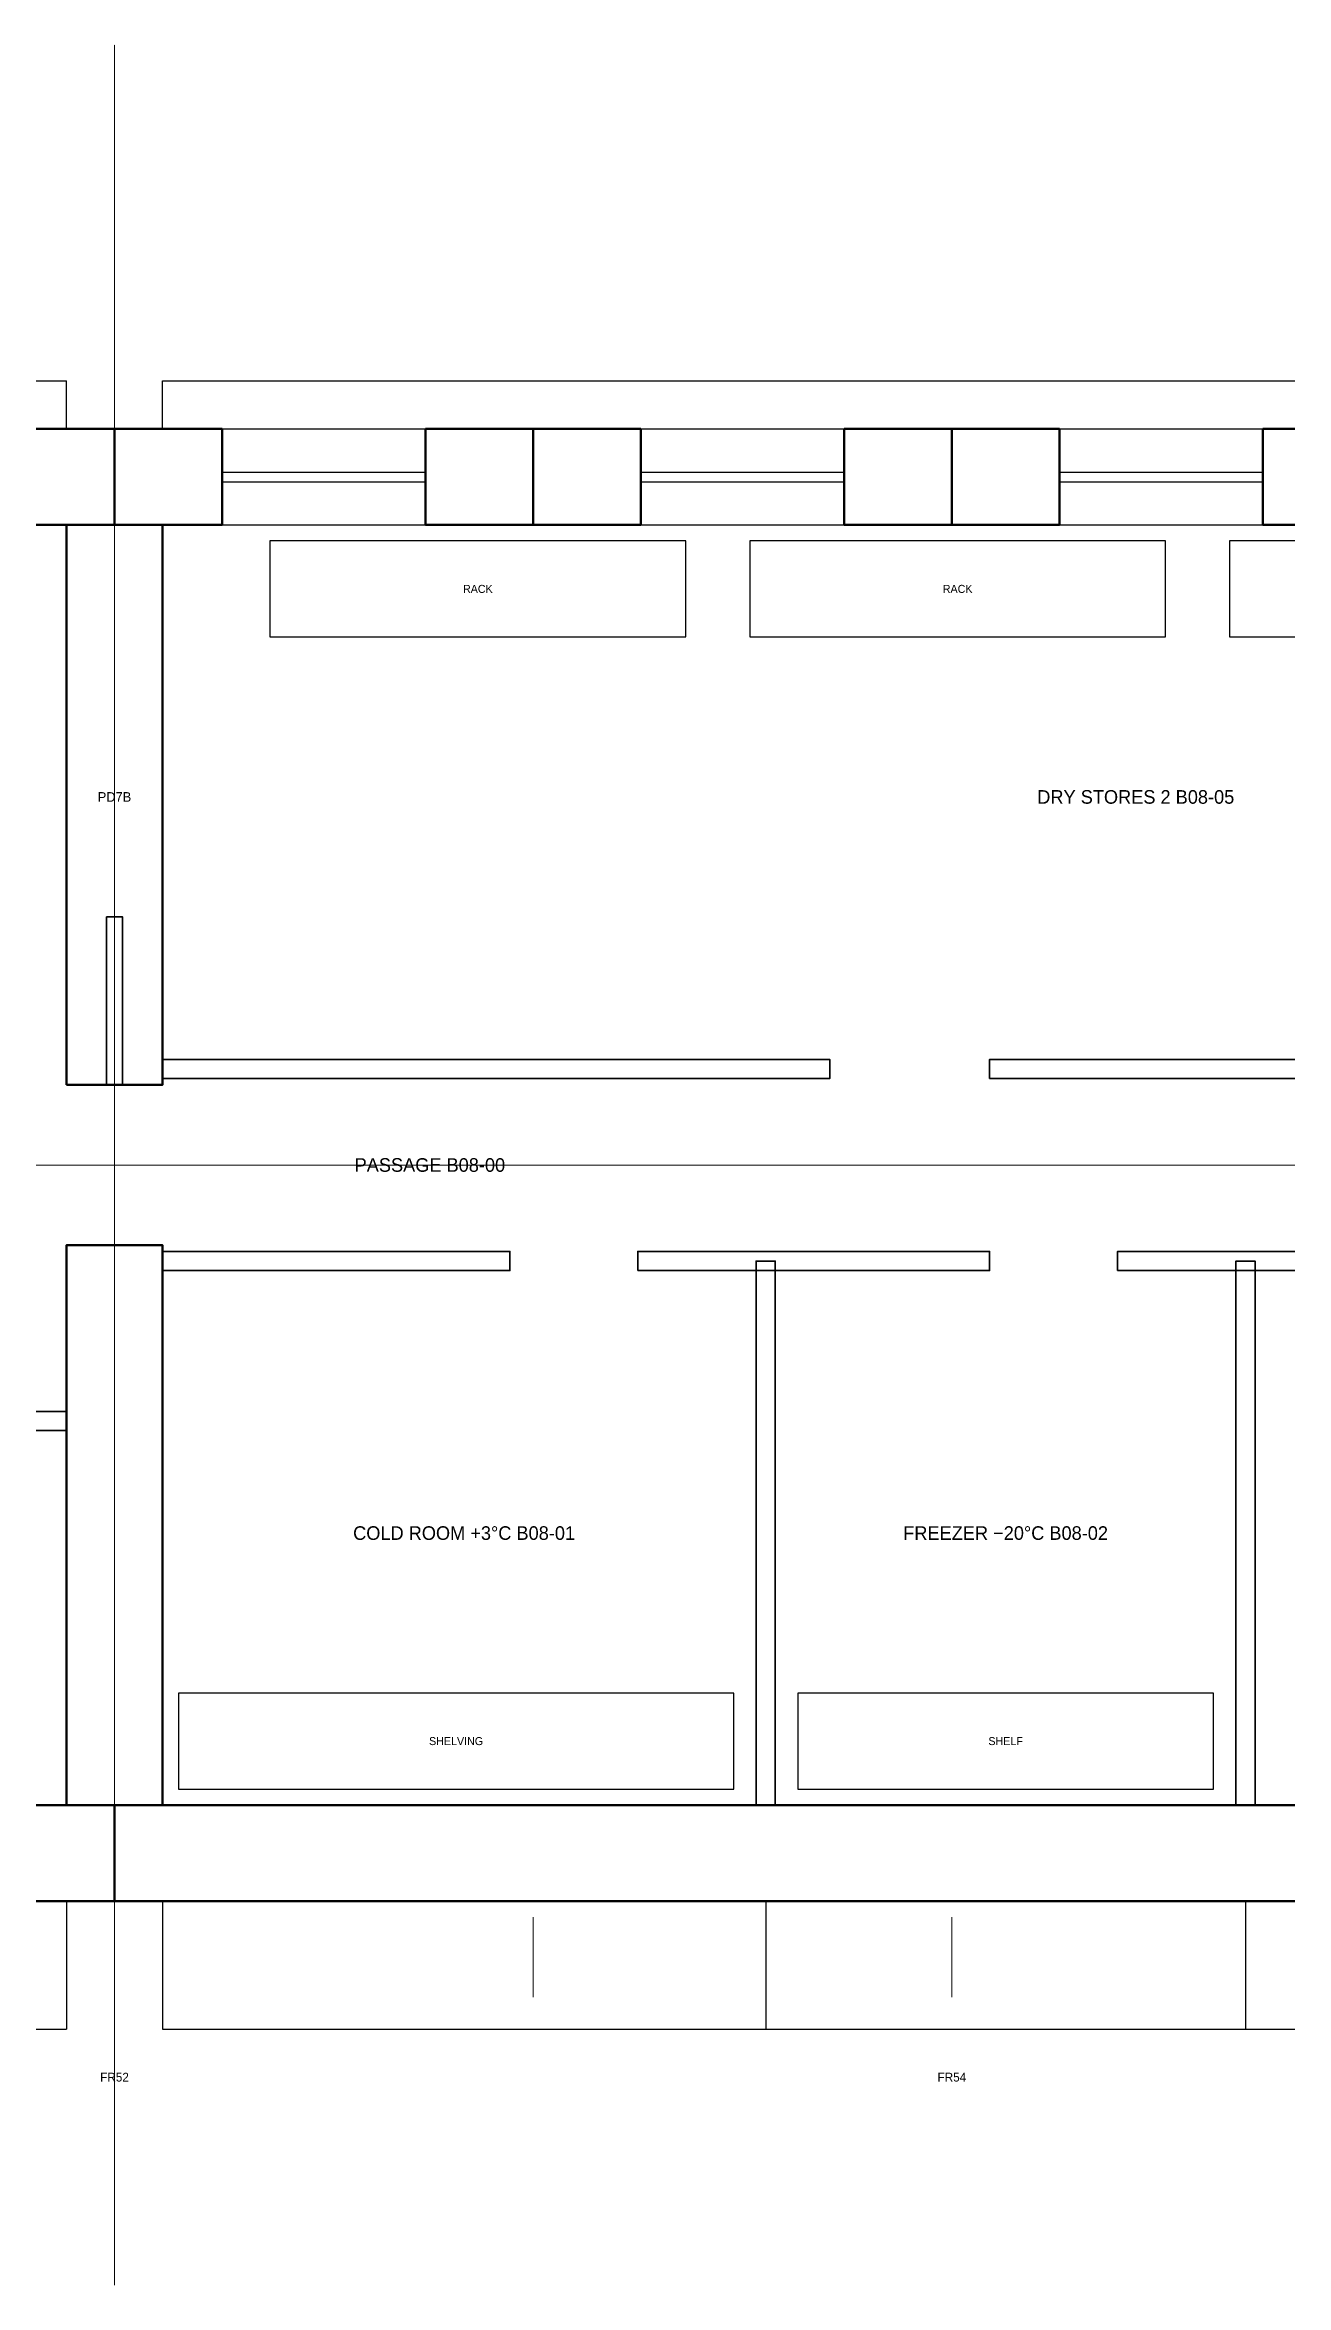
# Model space of a CAD drawing. Header units: millimetres. Extents: x 0 to 254927, y -7000 to 7000.
# Drawn here: x 147972 to 155734, y -7000 to 7000 of the extents above; entities that cross this region are included whole.
import ezdxf
from ezdxf.enums import TextEntityAlignment as Align

# ---------------------------------------------------------------- set-up
doc = ezdxf.new("R2010")
doc.units = ezdxf.units.MM
doc.linetypes.add('CENTER', pattern=[5.08, 3.175, -0.635, 0.635, -0.635])
doc.linetypes.add('DASHED', pattern=[1.524, 1.27, -0.254])
for name, color, linetype, lineweight in [('A-ANNO-DIMS', 2, 'CONTINUOUS', 18), ('A-ANNO-NOTE', 7, 'CONTINUOUS', 18), ('A-ANNO-TEXT', 7, 'CONTINUOUS', 25), ('A-CNTR', 9, 'CENTER', 13), ('A-DOOR-PRES', 1, 'CONTINUOUS', 35), ('A-EQPM', 30, 'CONTINUOUS', 25), ('A-GLAZ', 5, 'CONTINUOUS', 25), ('A-GRID', 9, 'CENTER', 18), ('A-HIDN', 8, 'DASHED', 18), ('A-WALL', 7, 'CONTINUOUS', 35), ('A-WALL-BHD', 7, 'CONTINUOUS', 50), ('A-WALL-PRHU', 7, 'CONTINUOUS', 70)]:
    doc.layers.add(name, color=color, linetype=linetype, lineweight=lineweight)
doc.styles.add('OpenSansCondensed-Light', font='OpenSansCondensed-Light.ttf')
doc.dimstyles.new('EZDXF', dxfattribs={"dimtxt": 0.25, "dimasz": 0.175, "dimexe": 0.375, "dimexo": 0.125, "dimgap": 0.1, "dimtad": 1, "dimlfac": 100, "dimzin": 12, "dimdsep": 46, "dimtxsty": 'OpenSansCondensed-Light', "dimblk": 'ARCHTICK', "dimcen": 2.5, "dimazin": 3, "dimtfac": 0.5, "dimtmove": 2, "dimatfit": 3})

# ---------------------------------------------------------------- blocks, each defined once
blk = doc.blocks.new('_ARCHTICK')
at = {"color": 0, "linetype": 'BYBLOCK', "const_width": 0.15}
blk.add_lwpolyline([(-0.5, -0.5), (0.5, 0.5)], dxfattribs=at)

msp = doc.modelspace()

# ---------------------------------------------------------------- linework, layer by layer
at = {"layer": 'A-ANNO-DIMS'}
for p, q in [((148407.65717, -4700), (148407.65717, -5200)), ((148407.65717, -4700), (148407.65717, -5200)), ((151025.65105, -4700), (151025.65105, -5200)), ((153643.64492, -4700), (153643.64492, -5200))]:
    msp.add_line(p, q, dxfattribs=at)
at = {"layer": 'A-CNTR'}
msp.add_line((0, 0), (254927.41229, 0), dxfattribs=at)
at = {"layer": 'A-DOOR-PRES'}
for p, q in [((148107.65717, 500), (148707.65717, 500)), ((148107.65717, -500), (148707.65717, -500))]:
    msp.add_line(p, q, dxfattribs=at)
msp.add_lwpolyline([(148357.65717, 500), (148457.65717, 500), (148457.65717, 1550), (148357.65717, 1550)], close=True, dxfattribs=at)
at = {"layer": 'A-EQPM'}
for points in [[(149379.63268, 3300), (151979.63268, 3300), (151979.63268, 3900), (149379.63268, 3900)], [(152379.63268, 3300), (154979.63268, 3300), (154979.63268, 3900), (152379.63268, 3900)], [(155379.63268, 3300), (157979.63268, 3300), (157979.63268, 3900), (155379.63268, 3900)], [(148807.65717, -3900), (152279.63268, -3900), (152279.63268, -3300), (148807.65717, -3300)], [(152679.63268, -3900), (155279.63268, -3900), (155279.63268, -3300), (152679.63268, -3300)]]:
    msp.add_lwpolyline(points, close=True, dxfattribs=at)
at = {"layer": 'A-GLAZ'}
for p, q in [((149080.29047, 4600), (150353.01774, 4600)), ((151698.28435, 4600), (152971.01162, 4600)), ((154316.27823, 4600), (155589.0055, 4600)), ((149080.29047, 4330), (150353.01774, 4330)), ((149080.29047, 4270), (150353.01774, 4270)), ((151698.28435, 4330), (152971.01162, 4330)), ((151698.28435, 4270), (152971.01162, 4270)), ((154316.27823, 4330), (155589.0055, 4330)), ((154316.27823, 4270), (155589.0055, 4270)), ((149080.29047, 4000), (150353.01774, 4000)), ((151698.28435, 4000), (152971.01162, 4000)), ((154316.27823, 4000), (155589.0055, 4000))]:
    msp.add_line(p, q, dxfattribs=at)
at = {"layer": 'A-GRID'}
msp.add_line((148407.65717, -7000), (148407.65717, 7000), dxfattribs=at)
msp.add_line((148407.65717, -7000), (148407.65717, 7000), dxfattribs=at)
at = {"layer": 'A-HIDN'}
msp.add_line((148407.65717, -500), (148407.65717, 500), dxfattribs=at)
at = {"layer": 'A-WALL'}
for points in [[(148707.65717, 540), (152879.63268, 540), (152879.63268, 660), (148707.65717, 660)], [(153879.63268, 540), (162879.63268, 540), (162879.63268, 660), (153879.63268, 660)], [(148707.65717, -660), (150879.63268, -660), (150879.63268, -540), (148707.65717, -540)], [(151679.63268, -660), (153879.63268, -660), (153879.63268, -540), (151679.63268, -540)], [(154679.63268, -660), (162479.63268, -660), (162479.63268, -540), (154679.63268, -540)], [(152419.63268, -4000), (152539.63268, -4000), (152539.63268, -600), (152419.63268, -600)], [(155419.63268, -4000), (155539.63268, -4000), (155539.63268, -600), (155419.63268, -600)], [(147135.68166, -1660), (148107.65717, -1660), (148107.65717, -1540), (147135.68166, -1540)]]:
    msp.add_lwpolyline(points, close=True, dxfattribs=at)
at = {"layer": 'A-WALL-BHD'}
for points in [[(148107.65717, 500), (148707.65717, 500), (148707.65717, 4000), (148107.65717, 4000)], [(148107.65717, -4000), (148707.65717, -4000), (148707.65717, -500), (148107.65717, -500)]]:
    msp.add_lwpolyline(points, close=True, dxfattribs=at)
at = {"layer": 'A-WALL-PRHU'}
for points in [[(147735.02386, 4000), (148407.65717, 4000), (148407.65717, 4600), (147735.02386, 4600)], [(148407.65717, 4000), (149080.29047, 4000), (149080.29047, 4600), (148407.65717, 4600)], [(150353.01774, 4000), (151025.65105, 4000), (151025.65105, 4600), (150353.01774, 4600)], [(151025.65105, 4000), (151698.28435, 4000), (151698.28435, 4600), (151025.65105, 4600)], [(152971.01162, 4000), (153643.64492, 4000), (153643.64492, 4600), (152971.01162, 4600)], [(153643.64492, 4000), (154316.27823, 4000), (154316.27823, 4600), (153643.64492, 4600)], [(155589.0055, 4000), (156261.6388, 4000), (156261.6388, 4600), (155589.0055, 4600)], [(127463.70614, -4600), (148407.65717, -4600), (148407.65717, -4000), (127463.70614, -4000)], [(148407.65717, -4600), (169351.60819, -4600), (169351.60819, -4000), (148407.65717, -4000)]]:
    msp.add_lwpolyline(points, close=True, dxfattribs=at)

# ---------------------------------------------------------------- texts
at = {"layer": 'A-ANNO-NOTE'}
for s, height, p in [('RACK', 50, (150679.63268, 3600)), ('RACK', 50, (153679.63268, 3600)), ('SHELVING', 50, (150543.64492, -3600)), ('SHELF', 50, (153979.63268, -3600)), ('FR52', 55, (148407.65717, -5700)), ('FR52', 55, (148407.65717, -5700)), ('FR54', 55, (153643.64492, -5700))]:
    msp.add_text(s, height=height, dxfattribs=at).set_placement(p, align=Align.MIDDLE_CENTER)
at = {"layer": 'A-ANNO-TEXT'}
for s, height, p in [('PD7B', 60, (148407.65717, 2300)), ('DRY STORES 2 B08-05', 85, (154793.64492, 2300)), ('PASSAGE B08-00', 85, (150379.63268, 0)), ('COLD ROOM +3°C B08-01', 85, (150593.64492, -2300)), ('FREEZER −20°C B08-02', 85, (153979.63268, -2300))]:
    msp.add_text(s, height=height, dxfattribs=at).set_placement(p, align=Align.MIDDLE_CENTER)

# ---------------------------------------------------------------- dimensions: what is measured, and where the dimension line sits
at = {"layer": 'A-ANNO-DIMS'}
for base, p1, p2 in [((133936, 4900), (133936, 4600), (148107.65717, 4600)), ((148707.65717, 4900), (148707.65717, 4600), (160880, 4600)), ((145536, -5400), (145536, -4600), (148107.65717, -4600)), ((148707.65717, -5400), (148707.65717, -4600), (152480, -4600)), ((152480, -5400), (152480, -4600), (155480, -4600)), ((155480, -5400), (155480, -4600), (165680, -4600))]:
    msp.add_linear_dim(base=base, p1=p1, p2=p2, dimstyle='EZDXF', dxfattribs=at).render()

doc.saveas('drawing.dxf')
